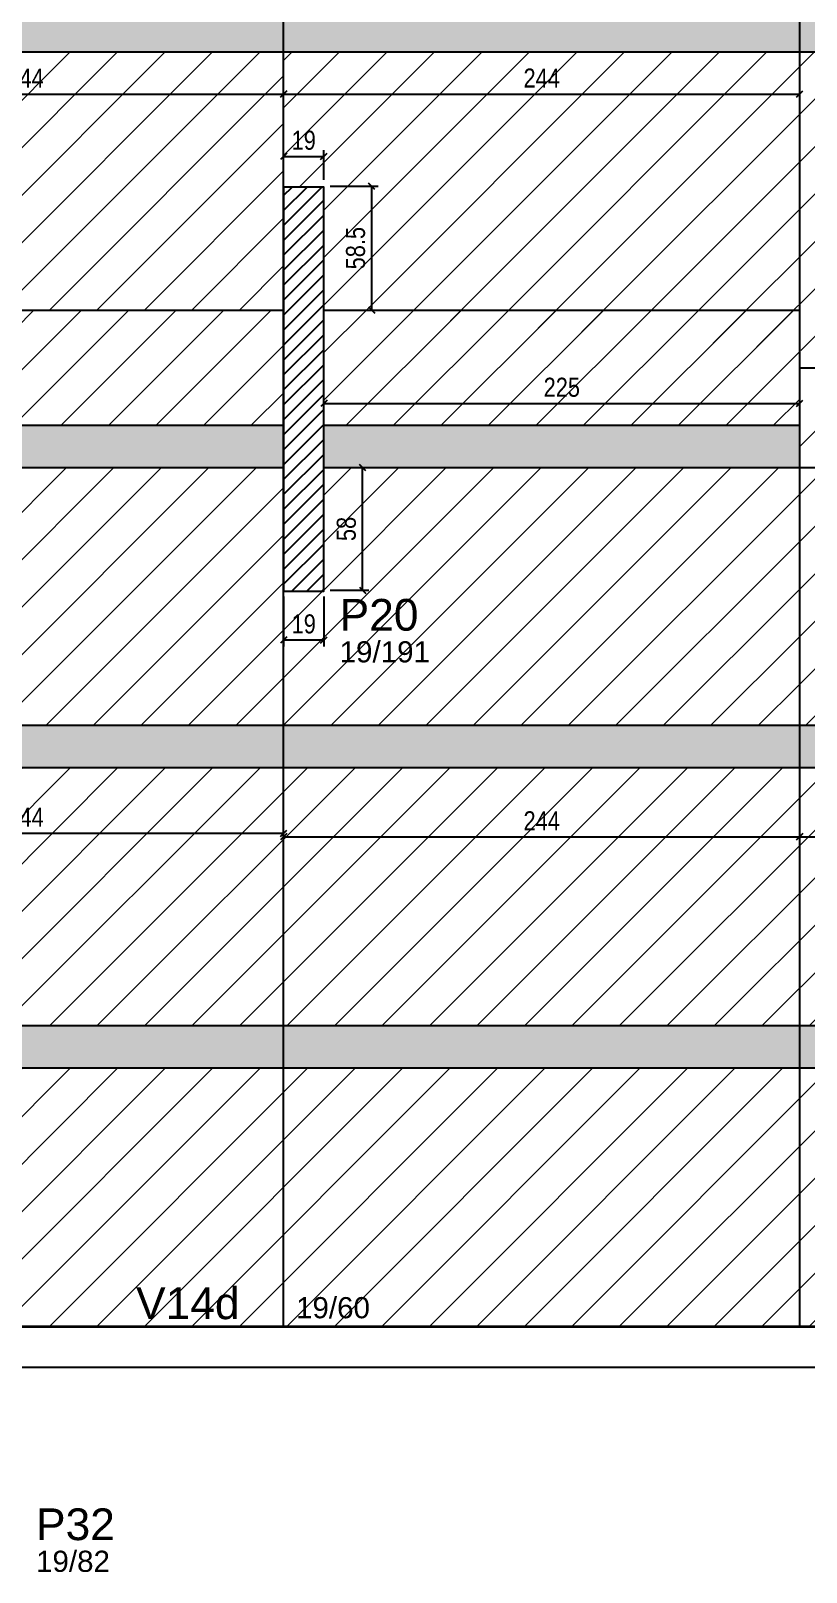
# Model space of a CAD drawing. Extents: x 1022 to 7350, y 170 to 3791.
# Drawn here: x 5990 to 6357, y 1620 to 2348 of the extents above; entities that cross this region are included whole.
import ezdxf

# ---------------------------------------------------------------- set-up
doc = ezdxf.new("R2010")
doc.units = 0
for name, color, linetype in [('8', 8, 'Continuous'), ('COTA', 241, 'Continuous'), ('ES-VIGA', 3, 'Continuous'), ('L-N', 4, 'Continuous'), ('P-D', 2, 'Continuous'), ('Painéis', 200, 'Continuous'), ('Pilares', 5, 'Continuous'), ('VIG-D', 2, 'Continuous'), ('VIG-N', 4, 'Continuous')]:
    doc.layers.add(name, color=color, linetype=linetype)
doc.layers.add('Hachura', color=251, linetype='Continuous', lineweight=9)
doc.layers.add('REAPROVEITAMENTO', color=251, linetype='Continuous', lineweight=9)
doc.styles.add('COTA TECNICA-50', font='techl___.ttf', dxfattribs={"height": 9})
doc.styles.get("Standard").update_dxf_attribs({"font": 'arial.ttf'})
doc.dimstyles.new('COTA PAINEL-50', dxfattribs={"dimtxt": 9, "dimasz": 3, "dimexe": 3, "dimexo": 3, "dimgap": 3, "dimtad": 1, "dimdec": 1, "dimzin": 12, "dimdsep": 46, "dimtxsty": 'COTA TECNICA-50', "dimblk1": 'OBLIQUE', "dimblk2": 'OBLIQUE', "dimsah": 1, "dimcen": 0.9, "dimclrd": 4, "dimclre": 4, "dimclrt": 240, "dimadec": 1, "dimazin": 3, "dimtfac": 1, "dimtdec": 1, "dimtmove": 0, "dimatfit": 3, "dimfxl": 1, "dimtolj": 1, "dimtzin": 12, "dimarcsym": 0})
pattern_1 = [(45, (-1214.97, -298.365), (-11.22532, 11.22532), [])]

# ---------------------------------------------------------------- blocks, each defined once
blk = doc.blocks.new('_Oblique')
at = {"color": 0, "linetype": 'ByBlock', "lineweight": -2}
blk.add_line((-0.5, -0.5), (0.5, 0.5), dxfattribs=at)
blk = doc.blocks.new('*D71')
at = {"layer": 'COTA', "color": 4, "lineweight": -2, "transparency": 16777216}
for p, q in [((6109.94, 2080.86), (6109.94, 2057.32)), ((6128.94, 2080.86), (6128.94, 2057.32)), ((6128.94, 2060.32), (6109.94, 2060.32))]:
    blk.add_line(p, q, dxfattribs=at)
at = {"layer": 'Defpoints', "color": 0, "transparency": 16777216}
for p in [(6109.94, 2083.86), (6128.94, 2083.86), (6109.94, 2060.32)]:
    blk.add_point(p, dxfattribs=at)
at = {"layer": 'COTA', "color": 4, "lineweight": -2, "transparency": 16777216, "xscale": 3, "yscale": 3, "zscale": 3, "rotation": 180}
blk.add_blockref('_Oblique', (6109.94, 2060.32), dxfattribs=at)
at = {"layer": 'COTA', "color": 4, "lineweight": -2, "transparency": 16777216, "xscale": 3, "yscale": 3, "zscale": 3}
blk.add_blockref('_Oblique', (6128.94, 2060.32), dxfattribs=at)
at = {"layer": 'COTA', "color": 240, "transparency": 16777216, "insert": (6119.44, 2067.9), "char_height": 9, "attachment_point": 5, "style": 'COTA TECNICA-50'}
blk.add_mtext('\\A1;19', dxfattribs=at)
blk = doc.blocks.new('*D72')
at = {"layer": 'COTA', "color": 4, "lineweight": -2, "transparency": 16777216}
for p, q in [((6131.94, 2141.86), (6150.23, 2141.86)), ((6147.23, 2083.86), (6147.23, 2141.86)), ((6131.94, 2083.86), (6150.23, 2083.86))]:
    blk.add_line(p, q, dxfattribs=at)
at = {"layer": 'Defpoints', "color": 0, "transparency": 16777216}
for p in [(6128.94, 2141.86), (6147.23, 2141.86), (6128.94, 2083.86)]:
    blk.add_point(p, dxfattribs=at)
at = {"layer": 'COTA', "color": 4, "lineweight": -2, "transparency": 16777216, "xscale": 3, "yscale": 3, "zscale": 3}
for p, rotation in [((6147.23, 2141.86), 90), ((6147.23, 2083.86), 270)]:
    blk.add_blockref('_Oblique', p, dxfattribs=dict(at, rotation=rotation))
at = {"layer": 'COTA', "color": 240, "transparency": 16777216, "insert": (6139.61, 2112.86), "char_height": 9, "attachment_point": 5, "rotation": 90, "style": 'COTA TECNICA-50'}
blk.add_mtext('\\A1;58', dxfattribs=at)
blk = doc.blocks.new('*D73')
at = {"layer": 'COTA', "color": 4, "lineweight": -2, "transparency": 16777216}
for p, q in [((6131.94, 2274.86), (6154.59, 2274.86)), ((6151.59, 2216.36), (6151.59, 2274.86)), ((6131.94, 2216.36), (6154.59, 2216.36))]:
    blk.add_line(p, q, dxfattribs=at)
at = {"layer": 'Defpoints', "color": 0, "transparency": 16777216}
for p in [(6128.94, 2274.86), (6151.59, 2274.86), (6128.94, 2216.36)]:
    blk.add_point(p, dxfattribs=at)
at = {"layer": 'COTA', "color": 4, "lineweight": -2, "transparency": 16777216, "xscale": 3, "yscale": 3, "zscale": 3}
for p, rotation in [((6151.59, 2274.86), 90), ((6151.59, 2216.36), 270)]:
    blk.add_blockref('_Oblique', p, dxfattribs=dict(at, rotation=rotation))
at = {"layer": 'COTA', "color": 240, "transparency": 16777216, "insert": (6143.97, 2245.61), "char_height": 9, "attachment_point": 5, "rotation": 90, "style": 'COTA TECNICA-50'}
blk.add_mtext('\\A1;58.5', dxfattribs=at)
blk = doc.blocks.new('*D74')
at = {"layer": 'COTA', "color": 4, "lineweight": -2, "transparency": 16777216}
for p, q in [((6109.94, 2277.86), (6109.94, 2291.99)), ((6109.94, 2288.99), (6128.94, 2288.99)), ((6128.94, 2277.86), (6128.94, 2291.99))]:
    blk.add_line(p, q, dxfattribs=at)
at = {"layer": 'Defpoints', "color": 0, "transparency": 16777216}
for p in [(6128.94, 2288.99), (6109.94, 2274.86), (6128.94, 2274.86)]:
    blk.add_point(p, dxfattribs=at)
at = {"layer": 'COTA', "color": 4, "lineweight": -2, "transparency": 16777216, "xscale": 3, "yscale": 3, "zscale": 3, "rotation": 180}
blk.add_blockref('_Oblique', (6109.94, 2288.99), dxfattribs=at)
at = {"layer": 'COTA', "color": 4, "lineweight": -2, "transparency": 16777216, "xscale": 3, "yscale": 3, "zscale": 3}
blk.add_blockref('_Oblique', (6128.94, 2288.99), dxfattribs=at)
at = {"layer": 'COTA', "color": 240, "transparency": 16777216, "insert": (6119.44, 2296.57), "char_height": 9, "attachment_point": 5, "style": 'COTA TECNICA-50'}
blk.add_mtext('\\A1;19', dxfattribs=at)
blk = doc.blocks.new('*D204')
at = {"layer": 'COTA', "color": 4, "lineweight": -2, "transparency": 16777216}
blk.add_line((5865.94, 1968.99), (6109.94, 1968.99), dxfattribs=at)
at = {"layer": 'Defpoints', "color": 0, "transparency": 16777216}
for p in [(5865.94, 1968.99), (6109.94, 1968.99), (6109.94, 1968.99)]:
    blk.add_point(p, dxfattribs=at)
at = {"layer": 'COTA', "color": 4, "lineweight": -2, "transparency": 16777216, "xscale": 3, "yscale": 3, "zscale": 3, "rotation": 180}
blk.add_blockref('_Oblique', (5865.94, 1968.99), dxfattribs=at)
at = {"layer": 'COTA', "color": 4, "lineweight": -2, "transparency": 16777216, "xscale": 3, "yscale": 3, "zscale": 3}
blk.add_blockref('_Oblique', (6109.94, 1968.99), dxfattribs=at)
at = {"layer": 'COTA', "color": 240, "transparency": 16777216, "insert": (5987.94, 1976.56), "char_height": 9, "attachment_point": 5, "style": 'COTA TECNICA-50'}
blk.add_mtext('\\A1;244', dxfattribs=at)
blk = doc.blocks.new('*D77')
at = {"layer": 'COTA', "color": 4, "lineweight": -2, "transparency": 16777216}
for p, q in [((6353.94, 1967.33), (6353.94, 1970.33)), ((6109.94, 1967.33), (6353.94, 1967.33))]:
    blk.add_line(p, q, dxfattribs=at)
at = {"layer": 'Defpoints', "color": 0, "transparency": 16777216}
for p in [(6109.94, 1967.33), (6353.94, 1967.33), (6353.94, 1964.33)]:
    blk.add_point(p, dxfattribs=at)
at = {"layer": 'COTA', "color": 4, "lineweight": -2, "transparency": 16777216, "xscale": 3, "yscale": 3, "zscale": 3, "rotation": 180}
blk.add_blockref('_Oblique', (6109.94, 1967.33), dxfattribs=at)
at = {"layer": 'COTA', "color": 4, "lineweight": -2, "transparency": 16777216, "xscale": 3, "yscale": 3, "zscale": 3}
blk.add_blockref('_Oblique', (6353.94, 1967.33), dxfattribs=at)
at = {"layer": 'COTA', "color": 240, "transparency": 16777216, "insert": (6231.94, 1974.89), "char_height": 9, "attachment_point": 5, "style": 'COTA TECNICA-50'}
blk.add_mtext('\\A1;244', dxfattribs=at)
blk = doc.blocks.new('*D78')
at = {"layer": 'COTA', "color": 4, "lineweight": -2, "transparency": 16777216}
for q in [(6353.94, 1970.33), (6456.44, 1967.33)]:
    blk.add_line((6353.94, 1967.33), q, dxfattribs=at)
at = {"layer": 'Defpoints', "color": 0, "transparency": 16777216}
for p in [(6353.94, 1964.33), (6456.44, 1967.33), (6456.44, 1967.33)]:
    blk.add_point(p, dxfattribs=at)
at = {"layer": 'COTA', "color": 4, "lineweight": -2, "transparency": 16777216, "xscale": 3, "yscale": 3, "zscale": 3, "rotation": 180}
blk.add_blockref('_Oblique', (6353.94, 1967.33), dxfattribs=at)
at = {"layer": 'COTA', "color": 4, "lineweight": -2, "transparency": 16777216, "xscale": 3, "yscale": 3, "zscale": 3}
blk.add_blockref('_Oblique', (6456.44, 1967.33), dxfattribs=at)
at = {"layer": 'COTA', "color": 240, "transparency": 16777216, "insert": (6405.19, 1974.93), "char_height": 9, "attachment_point": 5, "style": 'COTA TECNICA-50'}
blk.add_mtext('\\A1;102.5', dxfattribs=at)
blk = doc.blocks.new('*D85')
at = {"layer": 'COTA', "color": 4, "lineweight": -2, "transparency": 16777216}
blk.add_line((5865.94, 2318.47), (6109.94, 2318.47), dxfattribs=at)
at = {"layer": 'Defpoints', "color": 0, "transparency": 16777216}
for p in [(5865.94, 2318.47), (6109.94, 2318.47), (6109.94, 2318.47)]:
    blk.add_point(p, dxfattribs=at)
at = {"layer": 'COTA', "color": 4, "lineweight": -2, "transparency": 16777216, "xscale": 3, "yscale": 3, "zscale": 3, "rotation": 180}
blk.add_blockref('_Oblique', (5865.94, 2318.47), dxfattribs=at)
at = {"layer": 'COTA', "color": 4, "lineweight": -2, "transparency": 16777216, "xscale": 3, "yscale": 3, "zscale": 3}
blk.add_blockref('_Oblique', (6109.94, 2318.47), dxfattribs=at)
at = {"layer": 'COTA', "color": 240, "transparency": 16777216, "insert": (5987.94, 2326.04), "char_height": 9, "attachment_point": 5, "style": 'COTA TECNICA-50'}
blk.add_mtext('\\A1;244', dxfattribs=at)
blk = doc.blocks.new('*D86')
at = {"layer": 'COTA', "color": 4, "lineweight": -2, "transparency": 16777216}
blk.add_line((6109.94, 2318.47), (6353.94, 2318.47), dxfattribs=at)
at = {"layer": 'Defpoints', "color": 0, "transparency": 16777216}
for p in [(6109.94, 2318.47), (6353.94, 2318.47), (6353.94, 2318.47)]:
    blk.add_point(p, dxfattribs=at)
at = {"layer": 'COTA', "color": 4, "lineweight": -2, "transparency": 16777216, "xscale": 3, "yscale": 3, "zscale": 3, "rotation": 180}
blk.add_blockref('_Oblique', (6109.94, 2318.47), dxfattribs=at)
at = {"layer": 'COTA', "color": 4, "lineweight": -2, "transparency": 16777216, "xscale": 3, "yscale": 3, "zscale": 3}
blk.add_blockref('_Oblique', (6353.94, 2318.47), dxfattribs=at)
at = {"layer": 'COTA', "color": 240, "transparency": 16777216, "insert": (6231.94, 2326.04), "char_height": 9, "attachment_point": 5, "style": 'COTA TECNICA-50'}
blk.add_mtext('\\A1;244', dxfattribs=at)
blk = doc.blocks.new('*D208')
at = {"layer": 'COTA', "color": 4, "lineweight": -2, "transparency": 16777216}
for p, q in [((6128.95, 2164.86), (6128.95, 2175.19)), ((6128.95, 2172.19), (6353.94, 2172.19)), ((6353.94, 2164.86), (6353.94, 2175.19))]:
    blk.add_line(p, q, dxfattribs=at)
at = {"layer": 'Defpoints', "color": 0, "transparency": 16777216}
for p in [(6353.94, 2172.19), (6128.95, 2161.86), (6353.94, 2161.86)]:
    blk.add_point(p, dxfattribs=at)
at = {"layer": 'COTA', "color": 4, "lineweight": -2, "transparency": 16777216, "xscale": 3, "yscale": 3, "zscale": 3, "rotation": 180}
blk.add_blockref('_Oblique', (6128.95, 2172.19), dxfattribs=at)
at = {"layer": 'COTA', "color": 4, "lineweight": -2, "transparency": 16777216, "xscale": 3, "yscale": 3, "zscale": 3}
blk.add_blockref('_Oblique', (6353.94, 2172.19), dxfattribs=at)
at = {"layer": 'COTA', "color": 240, "transparency": 16777216, "insert": (6241.45, 2179.79), "char_height": 9, "attachment_point": 5, "style": 'COTA TECNICA-50'}
blk.add_mtext('\\A1;225', dxfattribs=at)

msp = doc.modelspace()

# ---------------------------------------------------------------- hatches: boundary and pattern name
at = {"layer": 'Hachura', "linetype": 'ByBlock'}
h = msp.add_hatch(color=256, dxfattribs=at)
h.dxf.hatch_style = 1
h.paths.add_polyline_path([(6456.44, 2358.36), (6456.44, 2338.32), (4524.45, 2338.32), (4524.45, 2358.36)])
h = msp.add_hatch(color=256, dxfattribs=at)
h.dxf.hatch_style = 1
h.paths.add_polyline_path([(6128.94, 2161.86), (6128.94, 2141.82), (6353.94, 2141.82), (6353.94, 2161.86)])
h.paths.add_polyline_path([(6109.94, 2141.82), (6109.94, 2161.86), (4524.45, 2161.86), (4524.45, 2141.82)])
h = msp.add_hatch(color=256, dxfattribs=at)
h.dxf.hatch_style = 1
h.paths.add_polyline_path([(6456.44, 2019.86), (6456.44, 1999.83), (4524.45, 1999.83), (4524.45, 2019.86)])
h = msp.add_hatch(color=256, dxfattribs=at)
h.dxf.hatch_style = 1
h.paths.add_polyline_path([(6456.44, 1877.86), (6456.44, 1857.83), (4524.45, 1857.83), (4524.45, 1877.86)])
at = {"layer": 'REAPROVEITAMENTO', "linetype": 'ByBlock'}
h = msp.add_hatch(dxfattribs=at)
h.set_pattern_fill('ANSI31', color=256, scale=5, style=2)
h.set_pattern_definition([(45, (-1214.97, -440.365), (-11.22532, 11.22532), [])])
h.paths.add_polyline_path([(6109.94, 2338.36), (4524.45, 2338.36), (4524.45, 2331.86), (4524.45, 2216.36), (6109.94, 2216.36)])
h = msp.add_hatch(dxfattribs=at)
h.set_pattern_fill('ANSI31', color=256, scale=5, style=2)
h.set_pattern_definition(pattern_1)
h.paths.add_polyline_path([(6456.45, 2338.36), (6109.94, 2338.36), (6109.94, 2274.86), (6128.95, 2274.86), (6128.95, 2216.36), (6456.41, 2188.49)])
h.paths.add_polyline_path([(6152.81, 2230.37), (6152.81, 2261.46), (6134.28, 2261.46), (6134.28, 2230.37)], flags=16)
h.paths.add_polyline_path([(6110.95, 2287.69), (6127.42, 2287.69), (6127.42, 2306.22), (6110.95, 2306.22)], flags=16)
h.paths.add_polyline_path([(6218.5, 2317.17), (6245.66, 2317.17), (6245.66, 2335.7), (6218.5, 2335.7)], flags=16)
h = msp.add_hatch(dxfattribs=at)
h.set_pattern_fill('ANSI31', color=256, scale=5, style=2)
h.set_pattern_definition(pattern_1)
h.paths.add_polyline_path([(6109.95, 2216.27), (4524.45, 2216.36), (4524.45, 2161.86), (6109.95, 2161.86)])
h = msp.add_hatch(dxfattribs=at)
h.set_pattern_fill('ANSI31', color=256, scale=5, style=2)
h.set_pattern_definition(pattern_1)
h.paths.add_polyline_path([(6353.94, 2216.36), (6128.95, 2216.36), (6128.95, 2161.86), (6353.94, 2161.86)])
h.paths.add_polyline_path([(6228.62, 2170.96), (6254.95, 2170.96), (6254.95, 2189.48), (6228.62, 2189.48)], flags=24)
h = msp.add_hatch(dxfattribs=at)
h.set_pattern_fill('ANSI31', color=256, scale=5, style=2)
h.set_pattern_definition(pattern_1)
h.paths.add_polyline_path([(6456.44, 2169.49), (6353.94, 2169.49), (6353.94, 2019.86), (6456.44, 2019.86)])
h = msp.add_hatch(dxfattribs=at)
h.set_pattern_fill('ANSI31', color=256, scale=5, style=2)
h.set_pattern_definition(pattern_1)
h.paths.add_polyline_path([(6109.94, 2141.86), (5621.94, 2141.86), (5621.94, 2019.86), (6109.94, 2019.86)])
h.paths.add_polyline_path([(5812.03, 2069.04), (5812.03, 2091.96), (5793.5, 2091.96), (5793.5, 2069.04)], flags=16)
h = msp.add_hatch(dxfattribs=at)
h.set_pattern_fill('ANSI31', color=256, scale=5, style=2)
h.set_pattern_definition(pattern_1)
h.paths.add_polyline_path([(6353.94, 2141.86), (6128.95, 2141.86), (6128.95, 2083.86), (6109.94, 2083.86), (6109.94, 2019.86), (6353.94, 2019.86)])
h.paths.add_polyline_path([(6133.87, 2047.35), (6181.76, 2047.35), (6181.76, 2062.87), (6133.87, 2062.87)], flags=24)
h.paths.add_polyline_path([(6132.62, 2061.02), (6177.57, 2061.02), (6177.57, 2084), (6132.62, 2084)], flags=24)
h.paths.add_polyline_path([(6110.95, 2059.02), (6127.42, 2059.02), (6127.42, 2077.54), (6110.95, 2077.54)], flags=24)
h.paths.add_polyline_path([(6148.45, 2103.55), (6148.45, 2122.57), (6129.92, 2122.57), (6129.92, 2103.55)], flags=24)
h = msp.add_hatch(dxfattribs=at)
h.set_pattern_fill('ANSI31', color=256, scale=5, style=2)
h.set_pattern_definition([(45, (-1214.969, -778.86), (-11.22532, 11.22532), [])])
h.paths.add_polyline_path([(6456.44, 1999.86), (4524.45, 1999.86), (4524.45, 1993.36), (4524.45, 1877.86), (6456.44, 1877.86)])
h = msp.add_hatch(dxfattribs=at)
h.set_pattern_fill('ANSI31', color=256, scale=5, style=2)
h.set_pattern_definition([(45, (-1214.969, -920.86), (-11.22532, 11.22532), [])])
h.paths.add_polyline_path([(4524.45, 1857.86), (4524.45, 1735.86), (6456.44, 1735.86), (6456.44, 1857.86)])

# ---------------------------------------------------------------- linework, layer by layer
at = {"layer": '8', "linetype": 'Continuous'}
for p, q in [((6109.92, 2256.37), (6128.06, 2274.51)), ((6109.92, 2263.44), (6120.99, 2274.51)), ((6109.92, 2270.52), (6113.92, 2274.51)), ((6109.92, 2274.51), (6109.92, 2274.51)), ((6109.92, 2274.51), (6109.92, 2274.51)), ((6109.92, 2274.51), (6109.92, 2274.51)), ((6128.92, 2274.51), (6128.92, 2274.51)), ((6128.92, 2274.51), (6128.92, 2274.51)), ((6109.92, 2249.3), (6128.92, 2268.3)), ((6109.92, 2242.23), (6128.92, 2261.23)), ((6109.92, 2235.16), (6128.92, 2254.16)), ((6109.92, 2228.09), (6128.92, 2247.09)), ((6109.92, 2221.02), (6128.92, 2240.02)), ((6109.92, 2213.95), (6128.92, 2232.95)), ((6109.91, 2206.88), (6128.92, 2225.87)), ((6109.91, 2199.8), (6128.92, 2218.8)), ((6109.91, 2192.73), (6128.92, 2211.73)), ((6109.91, 2185.66), (6128.91, 2204.66)), ((6109.91, 2178.59), (6128.91, 2197.59)), ((6109.91, 2171.52), (6128.91, 2190.52)), ((6109.91, 2164.45), (6128.91, 2183.45)), ((6119.41, 2179.01), (6119.41, 2179.01)), ((6109.91, 2157.38), (6128.91, 2176.38)), ((6109.91, 2150.31), (6128.91, 2169.31)), ((6109.91, 2137.48), (6109.91, 2168.96)), ((6109.91, 2143.24), (6128.91, 2162.23)), ((6109.91, 2136.17), (6128.91, 2155.16)), ((6109.91, 2129.09), (6128.91, 2148.09)), ((6109.91, 2122.02), (6128.91, 2141.02)), ((6109.91, 2114.95), (6128.91, 2133.95)), ((6109.91, 2129.98), (6109.91, 2129.98)), ((6109.91, 2107.88), (6128.91, 2126.88)), ((6109.91, 2100.81), (6128.91, 2119.81)), ((6109.91, 2093.74), (6128.91, 2112.74)), ((6109.9, 2086.67), (6128.91, 2105.67)), ((6113.82, 2083.51), (6128.91, 2098.6)), ((6120.89, 2083.51), (6128.91, 2091.52)), ((6127.96, 2083.51), (6128.9, 2084.45)), ((6109.9, 2083.51), (6109.9, 2083.51)), ((6109.9, 2083.51), (6109.9, 2083.51)), ((5992.87, 1716.52), (6048.22, 1716.52))]:
    msp.add_line(p, q, dxfattribs=at)
at = {"layer": 'ES-VIGA', "linetype": 'Continuous'}
for points in [[(6375.87, 1735.49), (5985.38, 1735.52)], [(5985.37, 1716.52), (6375.87, 1716.49)]]:
    msp.add_lwpolyline(points, dxfattribs=at)
at = {"layer": 'Painéis'}
for p, q in [((6109.94, 1735.86), (6109.94, 2622.36)), ((6353.94, 1735.86), (6353.94, 2358.36)), ((4524.45, 2338.36), (6456.44, 2338.36)), ((4524.45, 2216.36), (6109.94, 2216.36)), ((6128.94, 2216.36), (6353.94, 2216.36)), ((6375.95, 2188.86), (6353.94, 2188.86)), ((4524.45, 2161.86), (6109.94, 2161.86)), ((6128.95, 2161.86), (6353.94, 2161.86)), ((4524.45, 2141.86), (6109.94, 2141.86)), ((6128.95, 2141.86), (6353.94, 2141.86)), ((6353.94, 2141.86), (6456.44, 2141.86)), ((6456.44, 2019.86), (4524.45, 2019.86)), ((6456.44, 1999.86), (4524.45, 1999.86)), ((6456.44, 1877.86), (4524.45, 1877.86)), ((6456.44, 1857.86), (4524.45, 1857.86)), ((6456.94, 1735.86), (4531.45, 1735.86))]:
    msp.add_line(p, q, dxfattribs=at)
at = {"layer": 'Pilares', "linetype": 'Continuous'}
msp.add_lwpolyline([(6109.9, 2083.51), (6128.9, 2083.51), (6128.92, 2274.51), (6109.92, 2274.51), (6109.9, 2083.51)], dxfattribs=at)

# ---------------------------------------------------------------- texts
at = {"layer": 'L-N', "linetype": 'Continuous'}
for s, p in [('P20', (6136.4, 2064.76)), ('P32', (5992.87, 1634.78))]:
    msp.add_text(s, height=15, rotation=359.99518, dxfattribs=at).set_placement(p)
at = {"layer": 'P-D', "linetype": 'Continuous'}
for s, p in [('19/191', (6136.4, 2049.76)), ('19/82', (5992.87, 1619.78))]:
    msp.add_text(s, height=10, rotation=359.99518, dxfattribs=at).set_placement(p)
at = {"layer": 'VIG-D', "linetype": 'Continuous'}
msp.add_text('19/60', height=10, rotation=359.99518, dxfattribs=at).set_placement((6115.79, 1739.68))
at = {"layer": 'VIG-N', "linetype": 'Continuous'}
msp.add_text('V14d', height=15, rotation=359.99518, dxfattribs=at).set_placement((6040.16, 1739.27))

# ---------------------------------------------------------------- dimensions: what is measured, and where the dimension line sits
at = {"layer": 'COTA'}
for base, p1, p2, picture, middle in [((6109.94, 2318.47), (5865.94, 2318.47), (6109.94, 2318.47), '*D85', (5987.94, 2326.04)), ((6353.94, 2318.47), (6109.94, 2318.47), (6353.94, 2318.47), '*D86', (6231.94, 2326.04)), ((6109.94, 1968.99), (5865.94, 1968.99), (6109.94, 1968.99), '*D204', (5987.94, 1976.56)), ((6353.94, 1967.33), (6109.94, 1967.33), (6353.94, 1964.33), '*D77', (6231.94, 1974.89)), ((6456.44, 1967.33), (6353.94, 1964.33), (6456.44, 1967.33), '*D78', (6405.19, 1974.93))]:
    dim = msp.add_linear_dim(base=base, p1=p1, p2=p2, dimstyle='COTA PAINEL-50', override={"dimtmove": 1}, dxfattribs=at)
    dim.commit()
    dim.dimension.update_dxf_attribs({"geometry": picture, "text_midpoint": middle})
for base, p1, p2, picture, middle in [((6128.94, 2288.99), (6109.94, 2274.86), (6128.94, 2274.86), '*D74', (6119.44, 2296.57)), ((6353.94, 2172.19), (6128.95, 2161.86), (6353.94, 2161.86), '*D208', (6241.45, 2179.79)), ((6109.94, 2060.32), (6128.94, 2083.86), (6109.94, 2083.86), '*D71', (6119.44, 2067.9))]:
    dim = msp.add_linear_dim(base=base, p1=p1, p2=p2, dimstyle='COTA PAINEL-50', dxfattribs=at)
    dim.commit()
    dim.dimension.update_dxf_attribs({"geometry": picture, "text_midpoint": middle})
for base, p1, p2, picture, middle in [((6151.59, 2274.86), (6128.94, 2216.36), (6128.94, 2274.86), '*D73', (6143.97, 2245.61)), ((6147.23, 2141.86), (6128.94, 2083.86), (6128.94, 2141.86), '*D72', (6139.61, 2112.86))]:
    dim = msp.add_linear_dim(base=base, p1=p1, p2=p2, angle=90, dimstyle='COTA PAINEL-50', dxfattribs=at)
    dim.commit()
    dim.dimension.update_dxf_attribs({"geometry": picture, "text_midpoint": middle})

doc.saveas('drawing.dxf')
